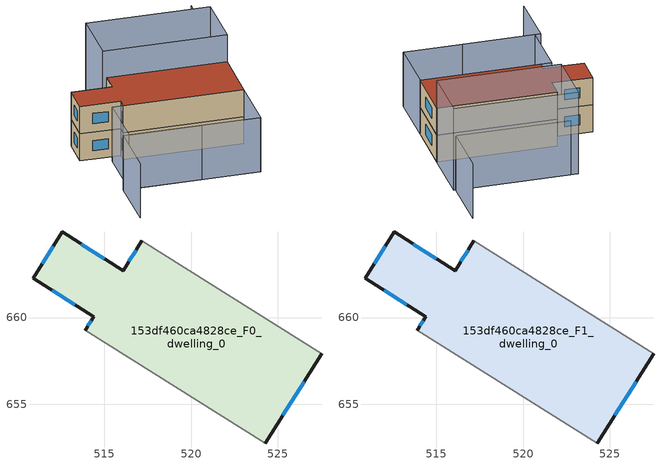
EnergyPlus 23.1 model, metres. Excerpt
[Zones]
153df460ca4828ce_F0_dwelling_0
 floor ground (EU_floor_Construction): 527.55,657.91 524.27,652.76 513.89,659.28 514.39,660.05 510.89,662.28 512.58,664.93 516.08,662.71 517.17,664.42 z0
 wall outside (EU_wall_Construction): 524.27,652.76 527.55,657.91 / 517.17,664.42 516.08,662.71 512.58,664.93 510.89,662.28 514.39,660.05 513.89,659.28 z0:3
 wall adiabatic (EU_wall_Construction): 527.55,657.91 517.17,664.42 / 513.89,659.28 524.27,652.76 z0:3
 window (EU_Window_Construction): 525.29,654.37 526.52,656.3 / 514.23,659.81 514.05,659.52 / 511.98,661.58 513.3,660.75 / 512.06,664.11 511.42,663.11 / 514.99,663.4 513.67,664.24 / 516.83,663.88 516.42,663.24 z0.93:2.07
153df460ca4828ce_F1_dwelling_0
 floor to 153df460ca4828ce_F0_dwelling_0 (EU_floor_Construction): 527.54,657.91 524.27,652.76 513.89,659.28 514.39,660.05 510.89,662.28 512.58,664.93 516.08,662.71 517.17,664.42 z3
 wall outside (EU_wall_Construction): 524.27,652.76 527.55,657.91 / 517.17,664.42 516.08,662.71 512.58,664.93 510.89,662.28 514.39,660.05 513.89,659.28 z3:6
 wall adiabatic (EU_wall_Construction): 527.55,657.91 517.17,664.42 / 513.89,659.28 524.27,652.76 z3:6
 window (EU_Window_Construction): 525.29,654.37 526.52,656.3 / 514.23,659.81 514.05,659.52 / 511.98,661.58 513.3,660.75 / 512.06,664.11 511.42,663.11 / 514.99,663.4 513.67,664.24 / 516.83,663.88 516.42,663.24 z3.93:5.07
 roof outside (EU_roof_Construction): 524.27,652.76 527.55,657.91 517.17,664.42 516.08,662.71 512.58,664.93 510.89,662.28 514.39,660.05 513.89,659.28 z6
shading: 505.96,649.86 509.2,655.03 / 509.2,655.03 521,647.62 / 533.89,668.31 530.65,663.15 / 530.65,663.15 520.74,669.37 / 521.03,647.6 509.72,654.7 / 509.72,654.7 512.95,659.87 / 512.95,659.87 524.27,652.76 / 524.27,652.76 521.03,647.6 z0:6; 527.55,657.9 516.82,664.63 / 516.82,664.63 520.06,669.8 / 520.06,669.8 530.79,663.07 / 530.79,663.07 527.55,657.9 z0:9
[Building]
EU S2 Campaign: North Axis=0; Terrain=City; Solar Distribution=FullExterior
[Site:Location]
Montreal-Trudeau.Intl.AP: Latitude=45.4667; Longitude=-73.75; Time Zone=-5; Elevation=36
[SizingPeriod:WeatherFileDays]
AnnualSizingPeriod: Begin Month=1; Begin Day of Month=1; End Month=12; End Day of Month=31; Day of Week for Start Day=Monday; Use Weather File Daylight Saving Period=No; Use Weather File Rain and Snow Indicators=No
[MATERIAL]
EU_InternalMass_Material: Roughness=MediumRough; Thickness=0.1; Conductivity=1; Density=1800; Specific Heat=900; Thermal Absorptance=0.9; Solar Absorptance=0.7; Visible Absorptance=0.7
[MATERIAL:NOMASS] Roughness=MediumRough; Thermal Absorptance=0.9; Solar Absorptance=0.7; Visible Absorptance=0.7
Name | Thermal Resistance
EU_wall_NoMass; EU_floor_NoMass | 1.51479
EU_roof_NoMass | 2.84114
[WINDOWMATERIAL:SIMPLEGLAZINGSYSTEM]
EU_Window_SimpleGlazing: UFactor=3.53504; Solar Heat Gain Coefficient=0.8; Visible Transmittance=0.8
[CONSTRUCTION]
EU_wall_Construction: EU_wall_NoMass
EU_roof_Construction: EU_roof_NoMass
EU_floor_Construction: EU_floor_NoMass
EU_Window_Construction: EU_Window_SimpleGlazing
EU_InternalMass_Construction: EU_InternalMass_Material
[ZONE] Type=1; Multiplier=1; Ceiling Height=autocalculate; Volume=263.147; Floor Area=autocalculate; Part of Total Floor Area=Yes
153df460ca4828ce_F0_dwelling_0; 153df460ca4828ce_F1_dwelling_0
[INTERNALMASS] Construction=EU_InternalMass_Construction; Surface Area=87.7159
Name | Zone or ZoneList
153df460ca4828ce_F0_dwelling_0_EU_InternalMass | 153df460ca4828ce_F0_dwelling_0
153df460ca4828ce_F1_dwelling_0_EU_InternalMass | 153df460ca4828ce_F1_dwelling_0
[OTHEREQUIPMENT] Fuel Type=Electricity; Design Level Calculation Method=Watts/Area; Power per Zone Floor Area=1; Fraction Latent=0; Fraction Radiant=0; Fraction Lost=0; Carbon Dioxide Generation Rate=0; EndUse Subcategory=EU_Step8_InternalGains
Name | Zone or ZoneList or Space or SpaceList | Schedule
EU_Step8_InternalGain_153df460ca4828ce_F0_dwelling_0_f000 | 153df460ca4828ce_F0_dwelling_0 | EU_Step8_GainSchedule_153df460ca4828ce_F0_dwelling_0_f000
EU_Step8_InternalGain_153df460ca4828ce_F1_dwelling_0_f000 | 153df460ca4828ce_F1_dwelling_0 | EU_Step8_GainSchedule_153df460ca4828ce_F1_dwelling_0_f000
[ZONEVENTILATION:DESIGNFLOWRATE] Schedule=EU_AlwaysOn; Design Flow Rate Calculation Method=AirChanges/Hour; Air Changes per Hour=0.775154; Ventilation Type=Natural; Fan Pressure Rise=0; Fan Total Efficiency=1; Constant Term Coefficient=1; Temperature Term Coefficient=0; Velocity Term Coefficient=0; Velocity Squared Term Coefficient=0; Minimum Indoor Temperature=-100; Maximum Indoor Temperature=100; Delta Temperature=-100; Minimum Outdoor Temperature=-100; Maximum Outdoor Temperature=100; Maximum Wind Speed=40
Name | Zone or ZoneList or Space or SpaceList
EU_ConstantAir_153df460ca4828ce_F0_dwelling_0 | 153df460ca4828ce_F0_dwelling_0
EU_ConstantAir_153df460ca4828ce_F1_dwelling_0 | 153df460ca4828ce_F1_dwelling_0
[HVACTEMPLATE:THERMOSTAT] Constant Heating Setpoint=20; Constant Cooling Setpoint=50
EU_HeatOnly_153df460ca4828ce_F0_dwelling_0; EU_HeatOnly_153df460ca4828ce_F1_dwelling_0
[HVACTEMPLATE:ZONE:IDEALLOADSAIRSYSTEM] System Availability Schedule=EU_AlwaysOn; Maximum Heating Supply Air Temperature=50; Minimum Cooling Supply Air Temperature=13; Maximum Heating Supply Air Humidity Ratio=0.0156; Minimum Cooling Supply Air Humidity Ratio=0.0077; Heating Limit=NoLimit; Cooling Limit=NoLimit; Heating Availability Schedule=EU_AlwaysOn; Cooling Availability Schedule=EU_CoolingOff; Dehumidification Control Type=ConstantSensibleHeatRatio; Cooling Sensible Heat Ratio=0.7; Dehumidification Setpoint=60; Humidification Control Type=None; Humidification Setpoint=30; Outdoor Air Method=None; Outdoor Air Flow Rate per Person=0.00944; Outdoor Air Flow Rate per Zone Floor Area=0; Outdoor Air Flow Rate per Zone=0; Demand Controlled Ventilation Type=None; Outdoor Air Economizer Type=NoEconomizer; Heat Recovery Type=None; Sensible Heat Recovery Effectiveness=0.7; Latent Heat Recovery Effectiveness=0.65
Name | Template Thermostat
153df460ca4828ce_F0_dwelling_0 | EU_HeatOnly_153df460ca4828ce_F0_dwelling_0
153df460ca4828ce_F1_dwelling_0 | EU_HeatOnly_153df460ca4828ce_F1_dwelling_0
[SIZING:ZONE] Zone Cooling Design Supply Air Temperature Input Method=SupplyAirTemperature; Zone Cooling Design Supply Air Temperature=13; Zone Heating Design Supply Air Temperature Input Method=SupplyAirTemperature; Zone Heating Design Supply Air Temperature=50; Zone Cooling Design Supply Air Humidity Ratio=0.008; Zone Heating Design Supply Air Humidity Ratio=0.008; Cooling Design Air Flow Method=DesignDay; Cooling Design Air Flow Rate=0; Cooling Minimum Air Flow per Zone Floor Area=0.000762; Cooling Minimum Air Flow=0; Cooling Minimum Air Flow Fraction=0.2; Heating Design Air Flow Method=DesignDay; Heating Design Air Flow Rate=0; Heating Maximum Air Flow per Zone Floor Area=0.002032; Heating Maximum Air Flow=0.141576; Heating Maximum Air Flow Fraction=0.3; Account for Dedicated Outdoor Air System=No; Dedicated Outdoor Air System Control Strategy=NeutralSupplyAir; Dedicated Outdoor Air Low Setpoint Temperature for Design=autosize; Dedicated Outdoor Air High Setpoint Temperature for Design=autosize; Zone Load Sizing Method=Sensible Load Only No Latent Load; Zone Latent Cooling Design Supply Air Humidity Ratio Input Method=HumidityRatioDifference; Zone Cooling Design Supply Air Humidity Ratio Difference=0.005; Zone Latent Heating Design Supply Air Humidity Ratio Input Method=HumidityRatioDifference; Zone Humidification Design Supply Air Humidity Ratio Difference=0.005
153df460ca4828ce_F0_dwelling_0; 153df460ca4828ce_F1_dwelling_0
[SCHEDULE:CONSTANT]
Name | Hourly Value
EU_AlwaysOn | 1
EU_CoolingOff | 0
[SCHEDULE:FILE] Column Number=1; Rows to Skip at Top=0; Number of Hours of Data=8760; Column Separator=Comma; Interpolate to Timestep=No; Minutes per Item=60; Adjust Schedule for Daylight Savings=Yes
Name | File
EU_Step8_GainSchedule_153df460ca4828ce_F0_dwelling_0_f000 | ../../schedules/153df460ca4828ce/153df460ca4828ce_F0_dwelling_0_f000_gain.csv
EU_Step8_GainSchedule_153df460ca4828ce_F1_dwelling_0_f000 | ../../schedules/153df460ca4828ce/153df460ca4828ce_F1_dwelling_0_f000_gain.csv
